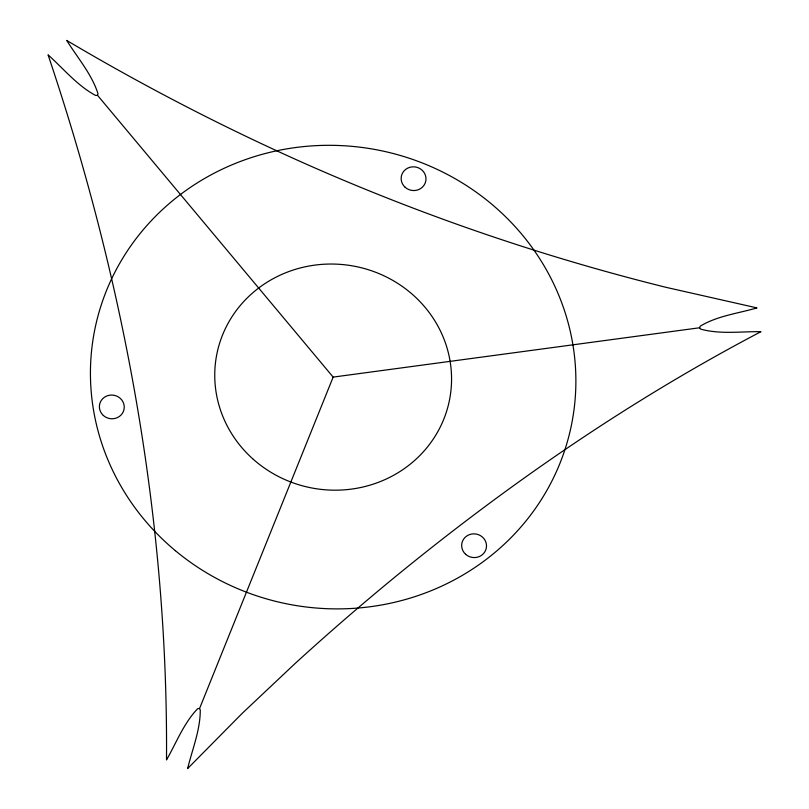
<?xml version="1.0" encoding="UTF-8"?>
<svg xmlns="http://www.w3.org/2000/svg" width="809" height="809" viewBox="0 0 809 809"><rect width="100%" height="100%" fill="white"/><g stroke="black" fill="none" stroke-linecap="round" stroke-linejoin="round"><path stroke-width="1.21" d="M97.454 95.331L97.99 93.682C91.7 73.993 77.522 57.823 66.742 40.45C147.076 88.05 230.241 130.866 315.773 168.323A2101.62 2001.011 10 0 0 666.131 287.357L756.991 307.905C738.051 313.447 717.33 315.813 700.24 326.169L699.563 327.776L333.156 377.105L97.495 95.29L95.654 95.482C77.189 85.562 63.486 68.684 48.055 54.82C124.404 281.481 168.221 520.409 166.502 759.944C176.382 742.733 183.714 723.216 197.618 708.745L199.287 708.411L200.268 709.827C200.389 729.94 192.32 749.205 187.648 768.55L242.387 713.174L294.658 663.926A2613.009 2487.928 10 0 1 394.276 577.596C508.264 484.187 630.332 400.202 760.945 331.69C740.993 331.387 720.202 334.522 700.736 329.142L699.563 327.776M199.54 708.553L333.156 377.105M252.63 458.713A118.579 112.906 10 0 0 448.601 404.096A118.579 112.906 10 0 0 298.238 268.517A118.579 112.906 10 0 0 252.63 458.713M175.371 550.686A243.074 231.435 10 0 0 571.781 423.35A243.074 231.435 10 0 0 252.317 157.28A243.074 231.435 10 0 0 175.371 550.686M103.36 415.482A12.448 11.852 10 0 0 123.939 409.748A12.448 11.852 10 0 0 108.143 395.52A12.448 11.852 10 0 0 103.36 415.482M465.63 554.276A12.448 11.852 10 0 0 486.199 548.542A12.448 11.852 10 0 0 470.413 534.314A12.448 11.852 10 0 0 465.63 554.276M405.117 187.253A12.448 11.852 10 0 0 425.686 181.519A12.448 11.852 10 0 0 409.9 167.291A12.448 11.852 10 0 0 405.117 187.253"/></g></svg>
